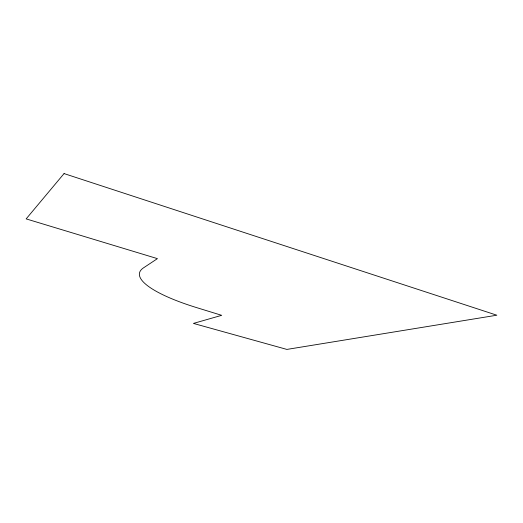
<?xml version="1.0" encoding="UTF-8"?>
<svg xmlns="http://www.w3.org/2000/svg" width="523" height="523" viewBox="0 0 523 523"><rect width="100%" height="100%" fill="white"/><g stroke="black" fill="none" stroke-linecap="round" stroke-linejoin="round"><path stroke-width="0.78" d="M64.061 173.584L26.15 218.889L157.43 258.637L143.629 267.769A109.366 25.64 10.8 0 0 197.034 307.74L221.7 315.33L193.432 323.417L286.885 349.416L496.85 315.212L64.061 173.584"/></g></svg>
